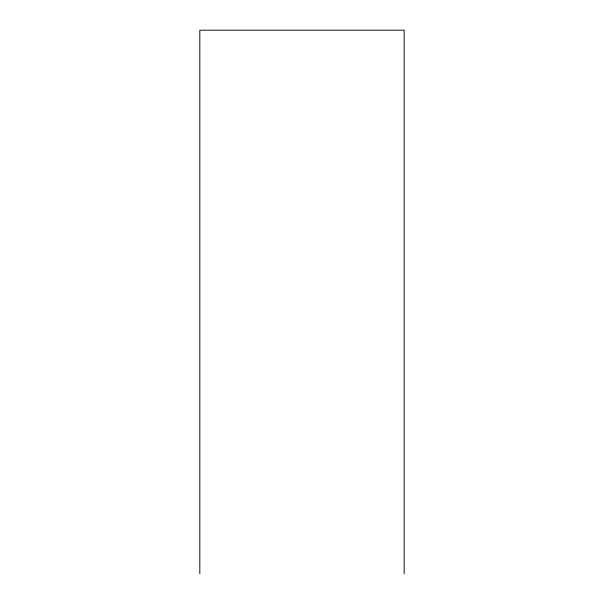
<?xml version="1.0" encoding="UTF-8"?>
<svg xmlns="http://www.w3.org/2000/svg" width="604" height="604" viewBox="0 0 604 604"><rect width="100%" height="100%" fill="white"/><g stroke="black" fill="none" stroke-linecap="round" stroke-linejoin="round"><path stroke-width="0.91" d="M404.174 573.8L404.174 30.2L199.826 30.2L199.826 573.8"/></g></svg>
